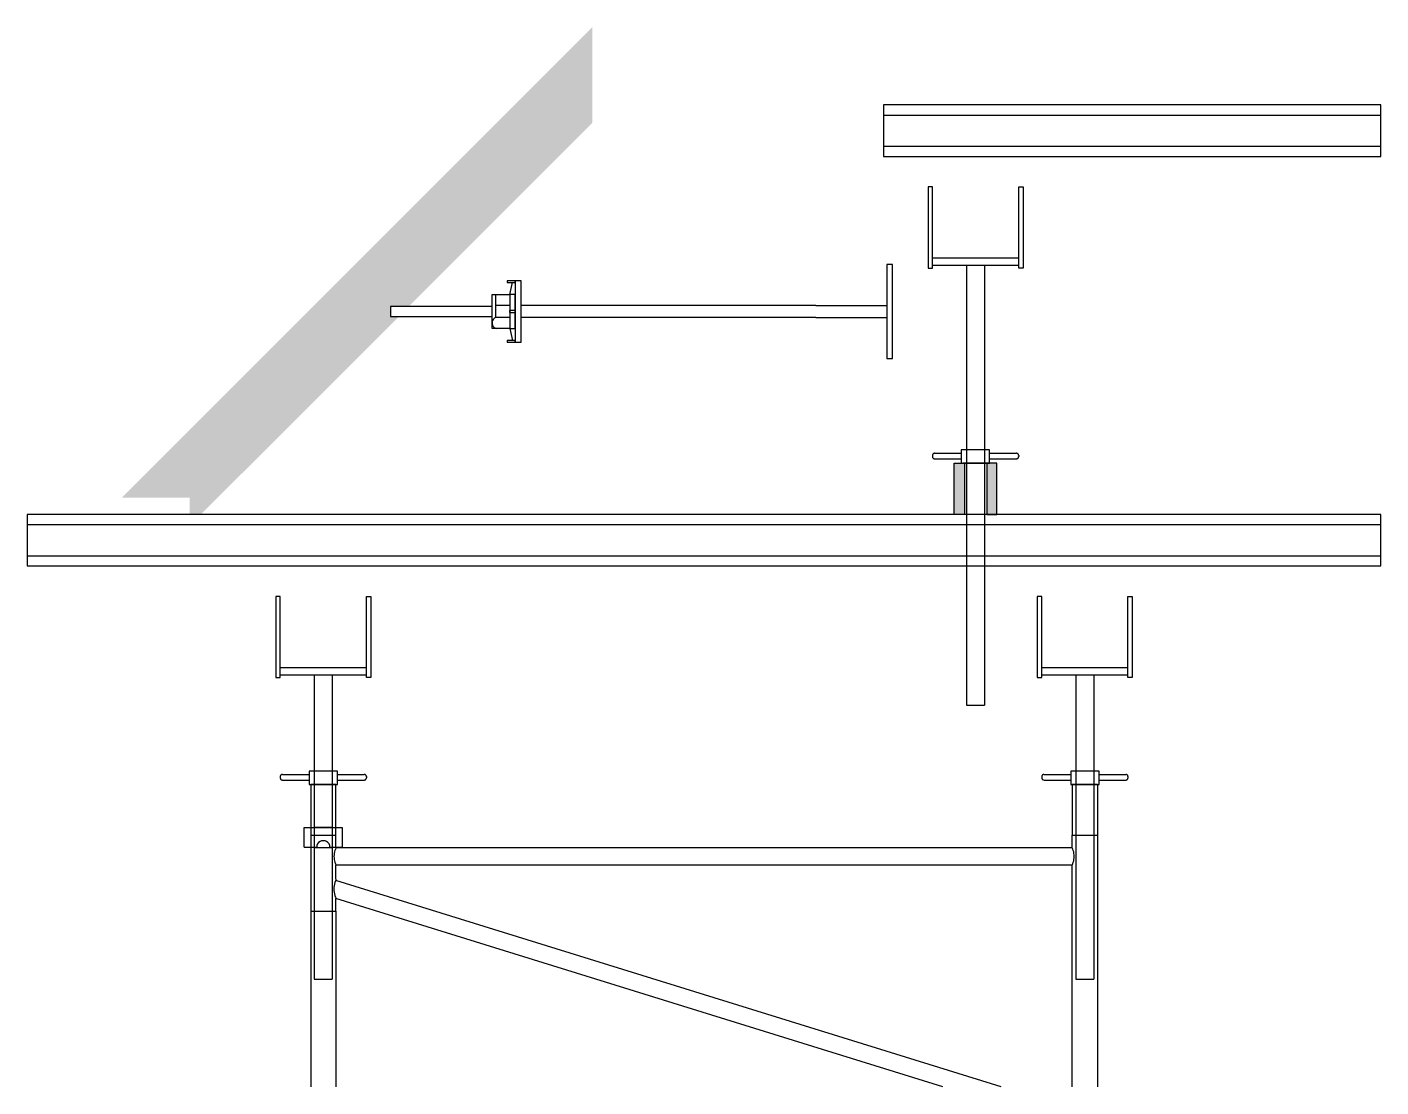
# Model space of a CAD drawing. Header units: metres. Extents: x 230 to 4258, y -420 to 278.
# Drawn here: x 1909 to 2509, y -296 to 173 of the extents above; entities that cross this region are included whole.
import ezdxf

# ---------------------------------------------------------------- set-up
doc = ezdxf.new("R2010")
doc.units = ezdxf.units.M
for name, color, linetype in [('BARRA DE ANCORAGEM', 7, 'Continuous'), ('Demarcação 2', 254, 'Continuous'), ('Escoras', 2, 'Continuous'), ('Forcador', 251, 'Continuous'), ('Perfil Metálico', 251, 'Continuous')]:
    doc.layers.add(name, color=color, linetype=linetype)

msp = doc.modelspace()

# ---------------------------------------------------------------- hatches: boundary and pattern name
at = {"layer": 'Demarcação 2'}
h = msp.add_hatch(color=8, dxfattribs=at)
h.dxf.hatch_style = 1
h.paths.add_polyline_path([(2159.8, 130.7), (2159.8, 173.2), (1951.4, -35.3), (1981.4, -35.3), (1981.4, -42.8), (1986.3, -42.8), (2074.1, 44.9), (2070.4, 44.9), (2070.4, 49.4), (2078.5, 49.4)])
at = {"layer": 'Perfil Metálico'}
h = msp.add_hatch(color=8, dxfattribs=at)
h.dxf.hatch_style = 1
h.paths.add_polyline_path([(2320.2, -42.8), (2324.7, -42.8), (2324.7, -20), (2320.2, -20)])
h = msp.add_hatch(color=8, dxfattribs=at)
h.dxf.hatch_style = 1
h.paths.add_polyline_path([(2334.6, -42.8), (2339.1, -42.8), (2339.1, -20), (2334.6, -20)])

# ---------------------------------------------------------------- linework, layer by layer
at = {"layer": 'BARRA DE ANCORAGEM'}
for p, q in [((2125.6, 60.8), (2125.6, 33.5)), ((2123.3, 54.7), (2124.4, 60)), ((2159.8, 49.8), (2128.3, 49.8)), ((2258.8, 49.8), (2159.8, 49.8)), ((2258.8, 49.8), (2290.4, 49.8)), ((2115.43, 42.6), (2115.37, 42.07)), ((2115.37, 42.07), (2115.43, 41.54)), ((2115.6, 43.11), (2115.43, 42.6)), ((2115.87, 43.57), (2115.6, 43.11)), ((2116.22, 43.97), (2115.87, 43.57)), ((2116.66, 44.28), (2116.22, 43.97)), ((2117.15, 44.5), (2116.66, 44.28)), ((2159.8, 44.5), (2128.3, 44.5)), ((2258.8, 44.5), (2159.8, 44.5)), ((2258.8, 44.5), (2290.4, 44.5)), ((2115.43, 41.54), (2115.6, 41.03)), ((2115.6, 41.03), (2115.87, 40.57)), ((2115.87, 40.57), (2116.22, 40.17)), ((2116.22, 40.17), (2116.66, 39.86)), ((2116.66, 39.86), (2117.15, 39.64)), ((2123.3, 39.6), (2124.4, 34.3))]:
    msp.add_line(p, q, dxfattribs=at)
for points in [[(2292.8, 26.3), (2292.8, 68), (2290.4, 68), (2290.4, 26.3)], [(2125.6, 60.8), (2122, 60.8), (2122, 60), (2125.6, 60)], [(2128.3, 33.5), (2128.3, 60.8), (2125.6, 60.8), (2125.6, 33.5)], [(2125.6, 54.7), (2123.3, 54.7), (2123.3, 39.6), (2125.6, 39.6)], [(2115.4, 49.4), (2070.4, 49.4), (2070.4, 44.9), (2115.4, 44.9)], [(2125.6, 34.3), (2122, 34.3), (2122, 33.5), (2125.6, 33.5)]]:
    msp.add_lwpolyline(points, close=True, dxfattribs=at)
for points in [[(2123.3, 39.6), (2115.4, 39.6), (2115.4, 54.7), (2123.3, 54.7)], [(2123.3, 49.8), (2117.1, 49.8), (2117.1, 54.7)], [(2123.3, 44.5), (2117.1, 44.5), (2117.1, 49.8)], [(2123.3, 46.7), (2125.6, 46.7), (2125.6, 47.6), (2123.3, 47.6), (2123.3, 46.7), (2123.3, 47.6)]]:
    msp.add_lwpolyline(points, dxfattribs=at)
at = {"layer": 'Escoras'}
for p, q in [((2335.3, -20), (2324, -20)), ((2035, -162.4), (2035, -296.5)), ((2046.2, -162.4), (2035, -162.4)), ((2046.2, -184.9), (2046.2, -162.4)), ((2383.7, -162.4), (2372.5, -162.4)), ((2372.5, -162.4), (2372.5, -184.9)), ((2383.7, -162.4), (2383.7, -296.5)), ((2032.1, -181.5), (2049, -181.5)), ((2032.1, -190.3), (2032.1, -181.5)), ((2035, -184.9), (2046.2, -184.9)), ((2044.5, -181.5), (2036.6, -181.5)), ((2046.2, -190.5), (2046.2, -184.9)), ((2049, -181.5), (2049, -190.3)), ((2372.5, -184.9), (2383.7, -184.9)), ((2372.5, -190.5), (2372.5, -184.9)), ((2032.1, -190.3), (2037.7, -190.3)), ((2044.5, -190.6), (2036.6, -190.6)), ((2037.76, -189.54), (2037.66, -190.3)), ((2038.05, -188.84), (2037.76, -189.54)), ((2038.52, -188.23), (2038.05, -188.84)), ((2039.12, -187.77), (2038.52, -188.23)), ((2039.83, -187.47), (2039.12, -187.77)), ((2040.59, -187.37), (2039.83, -187.47)), ((2041.34, -187.47), (2040.59, -187.37)), ((2042.05, -187.77), (2041.34, -187.47)), ((2042.66, -188.23), (2042.05, -187.77)), ((2043.12, -188.84), (2042.66, -188.23)), ((2043.41, -189.54), (2043.12, -188.84)), ((2043.51, -190.3), (2043.41, -189.54)), ((2043.5, -190.3), (2049, -190.3)), ((2045.71, -191.75), (2045.53, -192.38)), ((2045.94, -191.12), (2045.71, -191.75)), ((2046.21, -190.52), (2045.94, -191.12)), ((2372.5, -190.5), (2046.2, -190.5)), ((2372.74, -191.12), (2372.46, -190.52)), ((2372.96, -191.75), (2372.74, -191.12)), ((2373.14, -192.38), (2372.96, -191.75)), ((2045.33, -193.69), (2045.3, -194.35)), ((2045.3, -194.35), (2045.33, -195.01)), ((2045.4, -193.03), (2045.33, -193.69)), ((2045.33, -195.01), (2045.4, -195.67)), ((2045.53, -192.38), (2045.4, -193.03)), ((2045.4, -195.67), (2045.53, -196.31)), ((2045.53, -196.31), (2045.71, -196.95)), ((2045.71, -196.95), (2045.94, -197.57)), ((2045.94, -197.57), (2046.21, -198.17)), ((2372.46, -198.17), (2372.74, -197.57)), ((2372.74, -197.57), (2372.96, -196.95)), ((2372.96, -196.95), (2373.14, -196.31)), ((2373.27, -193.03), (2373.14, -192.38)), ((2373.14, -196.31), (2373.27, -195.67)), ((2373.35, -193.69), (2373.27, -193.03)), ((2373.27, -195.67), (2373.35, -195.01)), ((2373.37, -194.35), (2373.35, -193.69)), ((2373.35, -195.01), (2373.37, -194.35)), ((2372.5, -198.2), (2046.2, -198.2)), ((2046.2, -204.5), (2046.2, -198.2)), ((2372.5, -296.5), (2372.5, -198.2)), ((2045.32, -208.05), (2045.3, -208.78)), ((2045.3, -208.78), (2045.32, -209.5)), ((2045.4, -207.32), (2045.32, -208.05)), ((2045.32, -209.5), (2045.4, -210.23)), ((2045.53, -206.6), (2045.4, -207.32)), ((2045.71, -205.9), (2045.53, -206.6)), ((2045.94, -205.2), (2045.71, -205.9)), ((2046.21, -204.53), (2045.94, -205.2)), ((2341, -296.5), (2046.2, -205)), ((2045.4, -210.23), (2045.53, -210.95)), ((2045.53, -210.95), (2045.71, -211.66)), ((2045.71, -211.66), (2045.94, -212.35)), ((2045.94, -212.35), (2046.21, -213.02)), ((2315.2, -296.5), (2046.2, -213)), ((2046.2, -218.6), (2046.2, -213)), ((2035, -218.6), (2046.2, -218.6)), ((2046.2, -218.6), (2046.2, -296.5))]:
    msp.add_line(p, q, dxfattribs=at)
at = {"layer": 'Forcador'}
for p, q in [((2310.5, 70.9), (2348.8, 70.9)), ((2310.5, 67.7), (2348.8, 67.7)), ((2325.7, 67.7), (2325.7, -42.8)), ((2333.6, 67.7), (2333.6, -42.8)), ((2310.5, -16.7), (2310.5, -17.1)), ((2310.52, -16.54), (2310.51, -16.67)), ((2310.51, -17.12), (2310.52, -17.26)), ((2310.54, -16.41), (2310.52, -16.54)), ((2310.52, -17.26), (2310.54, -17.39)), ((2310.59, -16.29), (2310.54, -16.41)), ((2310.54, -17.39), (2310.59, -17.51)), ((2310.65, -16.17), (2310.59, -16.29)), ((2310.59, -17.51), (2310.65, -17.63)), ((2310.72, -16.06), (2310.65, -16.17)), ((2310.65, -17.63), (2310.72, -17.74)), ((2310.81, -15.96), (2310.72, -16.06)), ((2310.72, -17.74), (2310.81, -17.84)), ((2310.91, -15.87), (2310.81, -15.96)), ((2310.81, -17.84), (2310.91, -17.93)), ((2311.02, -15.8), (2310.91, -15.87)), ((2310.91, -17.93), (2311.02, -18)), ((2311.14, -15.74), (2311.02, -15.8)), ((2311.26, -15.7), (2311.14, -15.74)), ((2311.39, -15.67), (2311.26, -15.7)), ((2311.52, -15.66), (2311.39, -15.67)), ((2311.5, -15.7), (2323.3, -15.7)), ((2335.9, -15.7), (2347.7, -15.7)), ((2347.88, -15.67), (2347.75, -15.66)), ((2348.01, -15.7), (2347.88, -15.67)), ((2348.13, -15.74), (2348.01, -15.7)), ((2348.25, -15.8), (2348.13, -15.74)), ((2348.36, -15.87), (2348.25, -15.8)), ((2348.25, -18), (2348.36, -17.93)), ((2348.46, -15.96), (2348.36, -15.87)), ((2348.36, -17.93), (2348.46, -17.84)), ((2348.55, -16.06), (2348.46, -15.96)), ((2348.46, -17.84), (2348.55, -17.74)), ((2348.62, -16.17), (2348.55, -16.06)), ((2348.55, -17.74), (2348.62, -17.63)), ((2348.68, -16.29), (2348.62, -16.17)), ((2348.62, -17.63), (2348.68, -17.51)), ((2348.73, -16.41), (2348.68, -16.29)), ((2348.68, -17.51), (2348.73, -17.39)), ((2348.75, -16.54), (2348.73, -16.41)), ((2348.73, -17.39), (2348.75, -17.26)), ((2348.76, -16.67), (2348.75, -16.54)), ((2348.75, -17.26), (2348.76, -17.12)), ((2348.8, -16.7), (2348.8, -17.1)), ((2311.02, -18), (2311.14, -18.06)), ((2311.14, -18.06), (2311.26, -18.1)), ((2311.26, -18.1), (2311.39, -18.13)), ((2311.39, -18.13), (2311.52, -18.14)), ((2311.5, -18.1), (2323.3, -18.1)), ((2335.9, -18.1), (2347.7, -18.1)), ((2347.75, -18.14), (2347.88, -18.13)), ((2347.88, -18.13), (2348.01, -18.1)), ((2348.01, -18.1), (2348.13, -18.06)), ((2348.13, -18.06), (2348.25, -18)), ((2325.7, -42.8), (2325.7, -65.6)), ((2333.6, -42.8), (2333.6, -65.6)), ((2325.7, -65.6), (2325.7, -127.3)), ((2333.6, -65.6), (2333.6, -127.3)), ((2021.5, -110.6), (2059.7, -110.6)), ((2021.5, -113.8), (2059.7, -113.8)), ((2036.6, -113.8), (2036.6, -248.8)), ((2044.5, -113.8), (2044.5, -248.8)), ((2359, -110.6), (2397.2, -110.6)), ((2359, -113.8), (2397.2, -113.8)), ((2374.1, -113.8), (2374.1, -248.8)), ((2382, -113.8), (2382, -248.8)), ((2325.7, -127.3), (2333.6, -127.3)), ((2021.47, -158.89), (2021.46, -159.02)), ((2021.46, -159.47), (2021.47, -159.61)), ((2021.5, -158.76), (2021.47, -158.89)), ((2021.47, -159.61), (2021.5, -159.74)), ((2021.54, -158.64), (2021.5, -158.76)), ((2021.5, -159), (2021.5, -159.5)), ((2021.5, -159.74), (2021.54, -159.86)), ((2021.6, -158.52), (2021.54, -158.64)), ((2021.54, -159.86), (2021.6, -159.98)), ((2021.67, -158.41), (2021.6, -158.52)), ((2021.6, -159.98), (2021.67, -160.09)), ((2021.76, -158.31), (2021.67, -158.41)), ((2021.67, -160.09), (2021.76, -160.19)), ((2021.86, -158.22), (2021.76, -158.31)), ((2021.76, -160.19), (2021.86, -160.28)), ((2021.97, -158.15), (2021.86, -158.22)), ((2021.86, -160.28), (2021.97, -160.35)), ((2022.09, -158.09), (2021.97, -158.15)), ((2021.97, -160.35), (2022.09, -160.41)), ((2022.21, -158.05), (2022.09, -158.09)), ((2022.09, -160.41), (2022.21, -160.45)), ((2022.34, -158.02), (2022.21, -158.05)), ((2022.21, -160.45), (2022.34, -160.48)), ((2022.47, -158.01), (2022.34, -158.02)), ((2022.34, -160.48), (2022.47, -160.49)), ((2022.5, -158), (2034.3, -158)), ((2022.5, -160.5), (2034.3, -160.5)), ((2046.9, -158), (2058.7, -158)), ((2046.9, -160.5), (2058.7, -160.5)), ((2058.83, -158.02), (2058.7, -158.01)), ((2058.7, -160.49), (2058.83, -160.48)), ((2058.96, -158.05), (2058.83, -158.02)), ((2058.83, -160.48), (2058.96, -160.45)), ((2059.09, -158.09), (2058.96, -158.05)), ((2058.96, -160.45), (2059.09, -160.41)), ((2059.21, -158.15), (2059.09, -158.09)), ((2059.09, -160.41), (2059.21, -160.35)), ((2059.32, -158.22), (2059.21, -158.15)), ((2059.21, -160.35), (2059.32, -160.28)), ((2059.42, -158.31), (2059.32, -158.22)), ((2059.32, -160.28), (2059.42, -160.19)), ((2059.5, -158.41), (2059.42, -158.31)), ((2059.42, -160.19), (2059.5, -160.09)), ((2059.58, -158.52), (2059.5, -158.41)), ((2059.5, -160.09), (2059.58, -159.98)), ((2059.63, -158.64), (2059.58, -158.52)), ((2059.58, -159.98), (2059.63, -159.86)), ((2059.68, -158.76), (2059.63, -158.64)), ((2059.63, -159.86), (2059.68, -159.74)), ((2059.7, -158.89), (2059.68, -158.76)), ((2059.68, -159.74), (2059.7, -159.61)), ((2059.71, -159.02), (2059.7, -158.89)), ((2059.7, -159), (2059.7, -159.5)), ((2059.7, -159.61), (2059.71, -159.47)), ((2358.97, -158.89), (2358.96, -159.02)), ((2358.96, -159.47), (2358.97, -159.61)), ((2359, -158.76), (2358.97, -158.89)), ((2358.97, -159.61), (2359, -159.74)), ((2359.04, -158.64), (2359, -158.76)), ((2359, -159), (2359, -159.5)), ((2359, -159.74), (2359.04, -159.86)), ((2359.1, -158.52), (2359.04, -158.64)), ((2359.04, -159.86), (2359.1, -159.98)), ((2359.17, -158.41), (2359.1, -158.52)), ((2359.1, -159.98), (2359.17, -160.09)), ((2359.26, -158.31), (2359.17, -158.41)), ((2359.17, -160.09), (2359.26, -160.19)), ((2359.36, -158.22), (2359.26, -158.31)), ((2359.26, -160.19), (2359.36, -160.28)), ((2359.47, -158.15), (2359.36, -158.22)), ((2359.36, -160.28), (2359.47, -160.35)), ((2359.59, -158.09), (2359.47, -158.15)), ((2359.47, -160.35), (2359.59, -160.41)), ((2359.71, -158.05), (2359.59, -158.09)), ((2359.59, -160.41), (2359.71, -160.45)), ((2359.84, -158.02), (2359.71, -158.05)), ((2359.71, -160.45), (2359.84, -160.48)), ((2359.97, -158.01), (2359.84, -158.02)), ((2359.84, -160.48), (2359.97, -160.49)), ((2360, -158), (2371.8, -158)), ((2360, -160.5), (2371.8, -160.5)), ((2384.4, -158), (2396.2, -158)), ((2384.4, -160.5), (2396.2, -160.5)), ((2396.33, -158.02), (2396.2, -158.01)), ((2396.2, -160.49), (2396.33, -160.48)), ((2396.46, -158.05), (2396.33, -158.02)), ((2396.33, -160.48), (2396.46, -160.45)), ((2396.59, -158.09), (2396.46, -158.05)), ((2396.46, -160.45), (2396.59, -160.41)), ((2396.71, -158.15), (2396.59, -158.09)), ((2396.59, -160.41), (2396.71, -160.35)), ((2396.82, -158.22), (2396.71, -158.15)), ((2396.71, -160.35), (2396.82, -160.28)), ((2396.92, -158.31), (2396.82, -158.22)), ((2396.82, -160.28), (2396.92, -160.19)), ((2397, -158.41), (2396.92, -158.31)), ((2396.92, -160.19), (2397, -160.09)), ((2397.08, -158.52), (2397, -158.41)), ((2397, -160.09), (2397.08, -159.98)), ((2397.13, -158.64), (2397.08, -158.52)), ((2397.08, -159.98), (2397.13, -159.86)), ((2397.18, -158.76), (2397.13, -158.64)), ((2397.13, -159.86), (2397.18, -159.74)), ((2397.2, -158.89), (2397.18, -158.76)), ((2397.18, -159.74), (2397.2, -159.61)), ((2397.21, -159.02), (2397.2, -158.89)), ((2397.2, -159), (2397.2, -159.5)), ((2397.2, -159.61), (2397.21, -159.47)), ((2036.6, -248.8), (2044.5, -248.8)), ((2374.1, -248.8), (2382, -248.8))]:
    msp.add_line(p, q, dxfattribs=at)
for points in [[(2308.6, 102.4), (2308.6, 66.4), (2310.5, 66.4), (2310.5, 102.4)], [(2350.7, 102.4), (2350.7, 66.4), (2348.8, 66.4), (2348.8, 102.4)], [(2323.3, -14.2), (2323.3, -20), (2335.9, -20), (2335.9, -14.2)], [(2019.5, -79.1), (2019.5, -115.1), (2021.5, -115.1), (2021.5, -79.1)], [(2061.6, -79.1), (2061.6, -115.1), (2059.7, -115.1), (2059.7, -79.1)], [(2357, -79.1), (2357, -115.1), (2359, -115.1), (2359, -79.1)], [(2399.1, -79.1), (2399.1, -115.1), (2397.2, -115.1), (2397.2, -79.1)], [(2034.3, -156.5), (2034.3, -162.4), (2046.9, -162.4), (2046.9, -156.5)], [(2371.8, -156.5), (2371.8, -162.4), (2384.4, -162.4), (2384.4, -156.5)]]:
    msp.add_lwpolyline(points, close=True, dxfattribs=at)
at = {"layer": 'Perfil Metálico'}
for p, q in [((2288.8, 134.2), (2509.3, 134.2)), ((2288.8, 120.4), (2509.3, 120.4)), ((1909.3, -47.3), (2509.3, -47.3)), ((1909.3, -61.1), (2509.3, -61.1))]:
    msp.add_line(p, q, dxfattribs=at)
for points in [[(2288.8, 115.9), (2509.3, 115.9), (2509.3, 138.7), (2288.8, 138.7)], [(2324.7, -42.8), (2320.2, -42.8), (2320.2, -20), (2324.7, -20)], [(2334.6, -42.8), (2339.1, -42.8), (2339.1, -20), (2334.6, -20)], [(1909.3, -65.6), (2509.3, -65.6), (2509.3, -42.8), (1909.3, -42.8)]]:
    msp.add_lwpolyline(points, close=True, dxfattribs=at)

doc.saveas('drawing.dxf')
